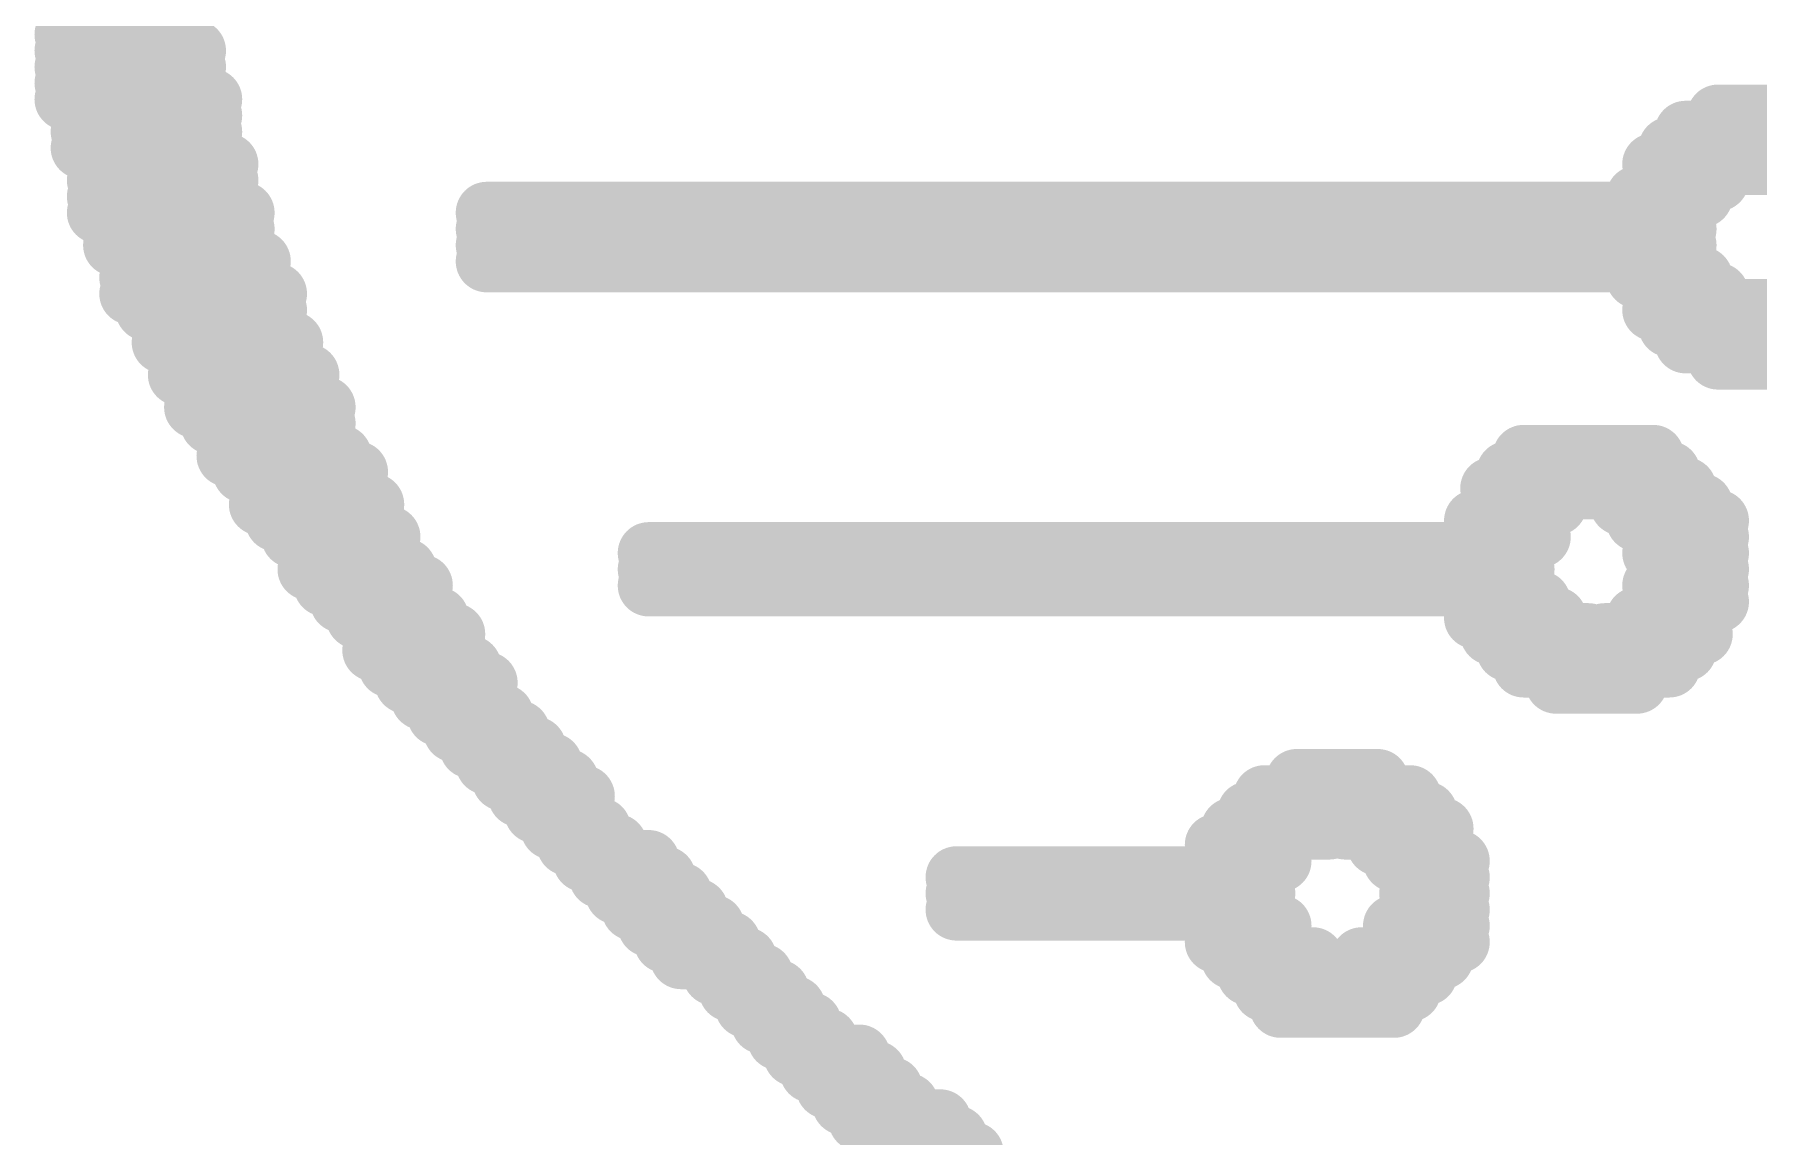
# Model space of a CAD drawing. Header units: inches. Extents: x -0.2 to 15.8, y 0 to 3.5.
# Drawn here: x 0.7637 to 0.8473, y 0.3548 to 0.4081 of the extents above; entities that cross this region are included whole.
import ezdxf

# ---------------------------------------------------------------- set-up
doc = ezdxf.new("R2010")
doc.units = ezdxf.units.IN
doc.header["$MEASUREMENT"] = 0
doc.layers.add('Bottom Overlay', color=54, linetype='Continuous')

msp = doc.modelspace()

# ---------------------------------------------------------------- linework, layer by layer
at = {"layer": 'Bottom Overlay'}
for points in [[(0.765225, 0.408934, 0.003, 0.003, 0), (0.766795, 0.408934, 0.003, 0.003, 0)], [(0.76915, 0.408934, 0.003, 0.003, 0), (0.77072, 0.408934, 0.003, 0.003, 0)], [(0.765225, 0.408149, 0.003, 0.003, 0), (0.766795, 0.408149, 0.003, 0.003, 0)], [(0.76915, 0.408149, 0.003, 0.003, 0), (0.77072, 0.408149, 0.003, 0.003, 0)], [(0.765225, 0.407364, 0.003, 0.003, 0), (0.766795, 0.407364, 0.003, 0.003, 0)], [(0.769935, 0.407364, 0.003, 0.003, 0), (0.771505, 0.407364, 0.003, 0.003, 0)], [(0.765225, 0.406579, 0.003, 0.003, 0), (0.76758, 0.406579, 0.003, 0.003, 0)], [(0.769935, 0.406579, 0.003, 0.003, 0), (0.771505, 0.406579, 0.003, 0.003, 0)], [(0.765225, 0.405794, 0.003, 0.003, 0), (0.76758, 0.405794, 0.003, 0.003, 0)], [(0.769935, 0.405794, 0.003, 0.003, 0), (0.771505, 0.405794, 0.003, 0.003, 0)], [(0.765225, 0.405009, 0.003, 0.003, 0), (0.76758, 0.405009, 0.003, 0.003, 0)], [(0.769935, 0.405009, 0.003, 0.003, 0), (0.77229, 0.405009, 0.003, 0.003, 0)], [(0.76601, 0.404224, 0.003, 0.003, 0), (0.76758, 0.404224, 0.003, 0.003, 0)], [(0.769935, 0.404224, 0.003, 0.003, 0), (0.77229, 0.404224, 0.003, 0.003, 0)], [(0.845299, 0.404224, 0.003, 0.003, 0), (0.849225, 0.404224, 0.003, 0.003, 0)], [(0.76601, 0.403439, 0.003, 0.003, 0), (0.76758, 0.403439, 0.003, 0.003, 0)], [(0.77072, 0.403439, 0.003, 0.003, 0), (0.77229, 0.403439, 0.003, 0.003, 0)], [(0.843729, 0.403439, 0.003, 0.003, 0), (0.85001, 0.403439, 0.003, 0.003, 0)], [(0.76601, 0.402654, 0.003, 0.003, 0), (0.768365, 0.402654, 0.003, 0.003, 0)], [(0.77072, 0.402654, 0.003, 0.003, 0), (0.77229, 0.402654, 0.003, 0.003, 0)], [(0.842944, 0.402654, 0.003, 0.003, 0), (0.85158, 0.402654, 0.003, 0.003, 0)], [(0.766795, 0.401869, 0.003, 0.003, 0), (0.768365, 0.401869, 0.003, 0.003, 0)], [(0.77072, 0.401869, 0.003, 0.003, 0), (0.773075, 0.401869, 0.003, 0.003, 0)], [(0.842159, 0.401869, 0.003, 0.003, 0), (0.852365, 0.401869, 0.003, 0.003, 0)], [(0.766795, 0.401084, 0.003, 0.003, 0), (0.768365, 0.401084, 0.003, 0.003, 0)], [(0.771505, 0.401084, 0.003, 0.003, 0), (0.773075, 0.401084, 0.003, 0.003, 0)], [(0.842159, 0.401084, 0.003, 0.003, 0), (0.845299, 0.401084, 0.003, 0.003, 0)], [(0.766795, 0.400299, 0.003, 0.003, 0), (0.76915, 0.400299, 0.003, 0.003, 0)], [(0.766795, 0.399514, 0.003, 0.003, 0), (0.76915, 0.399514, 0.003, 0.003, 0)], [(0.771505, 0.400299, 0.003, 0.003, 0), (0.773075, 0.400299, 0.003, 0.003, 0)], [(0.771505, 0.399514, 0.003, 0.003, 0), (0.77386, 0.399514, 0.003, 0.003, 0)], [(0.785636, 0.399514, 0.003, 0.003, 0), (0.843729, 0.399514, 0.003, 0.003, 0)], [(0.841374, 0.400299, 0.003, 0.003, 0), (0.844514, 0.400299, 0.003, 0.003, 0)], [(0.76758, 0.398729, 0.003, 0.003, 0), (0.76915, 0.398729, 0.003, 0.003, 0)], [(0.771505, 0.398729, 0.003, 0.003, 0), (0.77386, 0.398729, 0.003, 0.003, 0)], [(0.785636, 0.398729, 0.003, 0.003, 0), (0.843729, 0.398729, 0.003, 0.003, 0)], [(0.76758, 0.397944, 0.003, 0.003, 0), (0.769935, 0.397944, 0.003, 0.003, 0)], [(0.77229, 0.397944, 0.003, 0.003, 0), (0.77386, 0.397944, 0.003, 0.003, 0)], [(0.785636, 0.397944, 0.003, 0.003, 0), (0.843729, 0.397944, 0.003, 0.003, 0)], [(0.768365, 0.397159, 0.003, 0.003, 0), (0.769935, 0.397159, 0.003, 0.003, 0)], [(0.77229, 0.397159, 0.003, 0.003, 0), (0.774645, 0.397159, 0.003, 0.003, 0)], [(0.785636, 0.397159, 0.003, 0.003, 0), (0.843729, 0.397159, 0.003, 0.003, 0)], [(0.768365, 0.396374, 0.003, 0.003, 0), (0.77072, 0.396374, 0.003, 0.003, 0)], [(0.773075, 0.396374, 0.003, 0.003, 0), (0.774645, 0.396374, 0.003, 0.003, 0)], [(0.841374, 0.396374, 0.003, 0.003, 0), (0.844514, 0.396374, 0.003, 0.003, 0)], [(0.768365, 0.395589, 0.003, 0.003, 0), (0.77072, 0.395589, 0.003, 0.003, 0)], [(0.773075, 0.395589, 0.003, 0.003, 0), (0.77543, 0.395589, 0.003, 0.003, 0)], [(0.842159, 0.395589, 0.003, 0.003, 0), (0.845299, 0.395589, 0.003, 0.003, 0)], [(0.76915, 0.394804, 0.003, 0.003, 0), (0.771505, 0.394804, 0.003, 0.003, 0)], [(0.773075, 0.394804, 0.003, 0.003, 0), (0.77543, 0.394804, 0.003, 0.003, 0)], [(0.842159, 0.394804, 0.003, 0.003, 0), (0.852365, 0.394804, 0.003, 0.003, 0)], [(0.769935, 0.394018, 0.003, 0.003, 0), (0.771505, 0.394018, 0.003, 0.003, 0)], [(0.77386, 0.394018, 0.003, 0.003, 0), (0.77543, 0.394018, 0.003, 0.003, 0)], [(0.842944, 0.394018, 0.003, 0.003, 0), (0.85158, 0.394018, 0.003, 0.003, 0)], [(0.769935, 0.393234, 0.003, 0.003, 0), (0.77229, 0.393234, 0.003, 0.003, 0)], [(0.77386, 0.393234, 0.003, 0.003, 0), (0.776215, 0.393234, 0.003, 0.003, 0)], [(0.843729, 0.393234, 0.003, 0.003, 0), (0.85001, 0.393234, 0.003, 0.003, 0)], [(0.77072, 0.392448, 0.003, 0.003, 0), (0.77229, 0.392448, 0.003, 0.003, 0)], [(0.774645, 0.392448, 0.003, 0.003, 0), (0.776215, 0.392448, 0.003, 0.003, 0)], [(0.845299, 0.392448, 0.003, 0.003, 0), (0.849225, 0.392448, 0.003, 0.003, 0)], [(0.77072, 0.391663, 0.003, 0.003, 0), (0.773075, 0.391663, 0.003, 0.003, 0)], [(0.774645, 0.391663, 0.003, 0.003, 0), (0.777, 0.391663, 0.003, 0.003, 0)], [(0.771505, 0.390878, 0.003, 0.003, 0), (0.77386, 0.390878, 0.003, 0.003, 0)], [(0.77543, 0.390878, 0.003, 0.003, 0), (0.777, 0.390878, 0.003, 0.003, 0)], [(0.771505, 0.390093, 0.003, 0.003, 0), (0.77386, 0.390093, 0.003, 0.003, 0)], [(0.77543, 0.390093, 0.003, 0.003, 0), (0.777785, 0.390093, 0.003, 0.003, 0)], [(0.77229, 0.389308, 0.003, 0.003, 0), (0.774645, 0.389308, 0.003, 0.003, 0)], [(0.77543, 0.389308, 0.003, 0.003, 0), (0.777785, 0.389308, 0.003, 0.003, 0)], [(0.773075, 0.388523, 0.003, 0.003, 0), (0.774645, 0.388523, 0.003, 0.003, 0)], [(0.776215, 0.388523, 0.003, 0.003, 0), (0.777785, 0.388523, 0.003, 0.003, 0)], [(0.773075, 0.387738, 0.003, 0.003, 0), (0.77543, 0.387738, 0.003, 0.003, 0)], [(0.77386, 0.386953, 0.003, 0.003, 0), (0.776215, 0.386953, 0.003, 0.003, 0)], [(0.776215, 0.387738, 0.003, 0.003, 0), (0.778571, 0.387738, 0.003, 0.003, 0)], [(0.777, 0.386953, 0.003, 0.003, 0), (0.779355, 0.386953, 0.003, 0.003, 0)], [(0.835094, 0.386953, 0.003, 0.003, 0), (0.842944, 0.386953, 0.003, 0.003, 0)], [(0.835879, 0.387738, 0.003, 0.003, 0), (0.842159, 0.387738, 0.003, 0.003, 0)], [(0.774645, 0.386168, 0.003, 0.003, 0), (0.779355, 0.386168, 0.003, 0.003, 0)], [(0.834309, 0.386168, 0.003, 0.003, 0), (0.843729, 0.386168, 0.003, 0.003, 0)], [(0.774645, 0.385383, 0.003, 0.003, 0), (0.780141, 0.385383, 0.003, 0.003, 0)], [(0.834309, 0.385383, 0.003, 0.003, 0), (0.837449, 0.385383, 0.003, 0.003, 0)], [(0.840589, 0.385383, 0.003, 0.003, 0), (0.844514, 0.385383, 0.003, 0.003, 0)], [(0.77543, 0.384598, 0.003, 0.003, 0), (0.780141, 0.384598, 0.003, 0.003, 0)], [(0.833524, 0.384598, 0.003, 0.003, 0), (0.836664, 0.384598, 0.003, 0.003, 0)], [(0.841374, 0.384598, 0.003, 0.003, 0), (0.845299, 0.384598, 0.003, 0.003, 0)], [(0.776215, 0.383813, 0.003, 0.003, 0), (0.780926, 0.383813, 0.003, 0.003, 0)], [(0.833524, 0.383813, 0.003, 0.003, 0), (0.836664, 0.383813, 0.003, 0.003, 0)], [(0.842159, 0.383813, 0.003, 0.003, 0), (0.845299, 0.383813, 0.003, 0.003, 0)], [(0.777, 0.383028, 0.003, 0.003, 0), (0.780926, 0.383028, 0.003, 0.003, 0)], [(0.793486, 0.383028, 0.003, 0.003, 0), (0.835879, 0.383028, 0.003, 0.003, 0)], [(0.842159, 0.383028, 0.003, 0.003, 0), (0.845299, 0.383028, 0.003, 0.003, 0)], [(0.777, 0.382243, 0.003, 0.003, 0), (0.781711, 0.382243, 0.003, 0.003, 0)], [(0.793486, 0.382243, 0.003, 0.003, 0), (0.835879, 0.382243, 0.003, 0.003, 0)], [(0.842944, 0.382243, 0.003, 0.003, 0), (0.845299, 0.382243, 0.003, 0.003, 0)], [(0.777785, 0.381458, 0.003, 0.003, 0), (0.782496, 0.381458, 0.003, 0.003, 0)], [(0.793486, 0.381458, 0.003, 0.003, 0), (0.835879, 0.381458, 0.003, 0.003, 0)], [(0.842159, 0.381458, 0.003, 0.003, 0), (0.845299, 0.381458, 0.003, 0.003, 0)], [(0.778571, 0.380673, 0.003, 0.003, 0), (0.782496, 0.380673, 0.003, 0.003, 0)], [(0.833524, 0.380673, 0.003, 0.003, 0), (0.836664, 0.380673, 0.003, 0.003, 0)], [(0.842159, 0.380673, 0.003, 0.003, 0), (0.845299, 0.380673, 0.003, 0.003, 0)], [(0.779355, 0.379888, 0.003, 0.003, 0), (0.783281, 0.379888, 0.003, 0.003, 0)], [(0.833524, 0.379888, 0.003, 0.003, 0), (0.837449, 0.379888, 0.003, 0.003, 0)], [(0.841374, 0.379888, 0.003, 0.003, 0), (0.844514, 0.379888, 0.003, 0.003, 0)], [(0.780141, 0.379103, 0.003, 0.003, 0), (0.784066, 0.379103, 0.003, 0.003, 0)], [(0.834309, 0.379103, 0.003, 0.003, 0), (0.839019, 0.379103, 0.003, 0.003, 0)], [(0.839804, 0.379103, 0.003, 0.003, 0), (0.844514, 0.379103, 0.003, 0.003, 0)], [(0.780141, 0.378318, 0.003, 0.003, 0), (0.784066, 0.378318, 0.003, 0.003, 0)], [(0.835094, 0.378318, 0.003, 0.003, 0), (0.843729, 0.378318, 0.003, 0.003, 0)], [(0.780926, 0.377532, 0.003, 0.003, 0), (0.784851, 0.377532, 0.003, 0.003, 0)], [(0.835879, 0.377532, 0.003, 0.003, 0), (0.842944, 0.377532, 0.003, 0.003, 0)], [(0.781711, 0.376748, 0.003, 0.003, 0), (0.785636, 0.376748, 0.003, 0.003, 0)], [(0.837449, 0.376748, 0.003, 0.003, 0), (0.841374, 0.376748, 0.003, 0.003, 0)], [(0.782496, 0.375962, 0.003, 0.003, 0), (0.785636, 0.375962, 0.003, 0.003, 0)], [(0.783281, 0.375177, 0.003, 0.003, 0), (0.786421, 0.375177, 0.003, 0.003, 0)], [(0.784066, 0.374392, 0.003, 0.003, 0), (0.787206, 0.374392, 0.003, 0.003, 0)], [(0.784851, 0.373607, 0.003, 0.003, 0), (0.787991, 0.373607, 0.003, 0.003, 0)], [(0.785636, 0.372822, 0.003, 0.003, 0), (0.788776, 0.372822, 0.003, 0.003, 0)], [(0.786421, 0.372037, 0.003, 0.003, 0), (0.789561, 0.372037, 0.003, 0.003, 0)], [(0.824888, 0.372037, 0.003, 0.003, 0), (0.828813, 0.372037, 0.003, 0.003, 0)], [(0.787206, 0.371252, 0.003, 0.003, 0), (0.790346, 0.371252, 0.003, 0.003, 0)], [(0.823318, 0.371252, 0.003, 0.003, 0), (0.830384, 0.371252, 0.003, 0.003, 0)], [(0.787991, 0.370467, 0.003, 0.003, 0), (0.790346, 0.370467, 0.003, 0.003, 0)], [(0.822533, 0.370467, 0.003, 0.003, 0), (0.831168, 0.370467, 0.003, 0.003, 0)], [(0.788776, 0.369682, 0.003, 0.003, 0), (0.791131, 0.369682, 0.003, 0.003, 0)], [(0.821748, 0.369682, 0.003, 0.003, 0), (0.826458, 0.369682, 0.003, 0.003, 0)], [(0.827243, 0.369682, 0.003, 0.003, 0), (0.831954, 0.369682, 0.003, 0.003, 0)], [(0.789561, 0.368897, 0.003, 0.003, 0), (0.791916, 0.368897, 0.003, 0.003, 0)], [(0.820963, 0.368897, 0.003, 0.003, 0), (0.824103, 0.368897, 0.003, 0.003, 0)], [(0.828813, 0.368897, 0.003, 0.003, 0), (0.831954, 0.368897, 0.003, 0.003, 0)], [(0.790346, 0.368112, 0.003, 0.003, 0), (0.793486, 0.368112, 0.003, 0.003, 0)], [(0.820963, 0.368112, 0.003, 0.003, 0), (0.824103, 0.368112, 0.003, 0.003, 0)], [(0.829599, 0.368112, 0.003, 0.003, 0), (0.832739, 0.368112, 0.003, 0.003, 0)], [(0.791131, 0.367327, 0.003, 0.003, 0), (0.794271, 0.367327, 0.003, 0.003, 0)], [(0.808402, 0.367327, 0.003, 0.003, 0), (0.823318, 0.367327, 0.003, 0.003, 0)], [(0.830384, 0.367327, 0.003, 0.003, 0), (0.832739, 0.367327, 0.003, 0.003, 0)], [(0.791916, 0.366542, 0.003, 0.003, 0), (0.795056, 0.366542, 0.003, 0.003, 0)], [(0.808402, 0.366542, 0.003, 0.003, 0), (0.823318, 0.366542, 0.003, 0.003, 0)], [(0.830384, 0.366542, 0.003, 0.003, 0), (0.832739, 0.366542, 0.003, 0.003, 0)], [(0.792701, 0.365757, 0.003, 0.003, 0), (0.795841, 0.365757, 0.003, 0.003, 0)], [(0.808402, 0.365757, 0.003, 0.003, 0), (0.823318, 0.365757, 0.003, 0.003, 0)], [(0.830384, 0.365757, 0.003, 0.003, 0), (0.832739, 0.365757, 0.003, 0.003, 0)], [(0.793486, 0.364972, 0.003, 0.003, 0), (0.796627, 0.364972, 0.003, 0.003, 0)], [(0.820963, 0.364972, 0.003, 0.003, 0), (0.824103, 0.364972, 0.003, 0.003, 0)], [(0.829599, 0.364972, 0.003, 0.003, 0), (0.832739, 0.364972, 0.003, 0.003, 0)], [(0.794271, 0.364187, 0.003, 0.003, 0), (0.797412, 0.364187, 0.003, 0.003, 0)], [(0.820963, 0.364187, 0.003, 0.003, 0), (0.824103, 0.364187, 0.003, 0.003, 0)], [(0.829599, 0.364187, 0.003, 0.003, 0), (0.832739, 0.364187, 0.003, 0.003, 0)], [(0.795056, 0.363402, 0.003, 0.003, 0), (0.798197, 0.363402, 0.003, 0.003, 0)], [(0.821748, 0.363402, 0.003, 0.003, 0), (0.825673, 0.363402, 0.003, 0.003, 0)], [(0.828028, 0.363402, 0.003, 0.003, 0), (0.831954, 0.363402, 0.003, 0.003, 0)], [(0.796627, 0.362617, 0.003, 0.003, 0), (0.798982, 0.362617, 0.003, 0.003, 0)], [(0.822533, 0.362617, 0.003, 0.003, 0), (0.831168, 0.362617, 0.003, 0.003, 0)], [(0.797412, 0.361832, 0.003, 0.003, 0), (0.799767, 0.361832, 0.003, 0.003, 0)], [(0.823318, 0.361832, 0.003, 0.003, 0), (0.830384, 0.361832, 0.003, 0.003, 0)], [(0.798197, 0.361047, 0.003, 0.003, 0), (0.800552, 0.361047, 0.003, 0.003, 0)], [(0.798982, 0.360262, 0.003, 0.003, 0), (0.801337, 0.360262, 0.003, 0.003, 0)], [(0.824103, 0.361047, 0.003, 0.003, 0), (0.829599, 0.361047, 0.003, 0.003, 0)], [(0.799767, 0.359476, 0.003, 0.003, 0), (0.802122, 0.359476, 0.003, 0.003, 0)], [(0.800552, 0.358691, 0.003, 0.003, 0), (0.803692, 0.358691, 0.003, 0.003, 0)], [(0.801337, 0.357906, 0.003, 0.003, 0), (0.804477, 0.357906, 0.003, 0.003, 0)], [(0.802122, 0.357121, 0.003, 0.003, 0), (0.805262, 0.357121, 0.003, 0.003, 0)], [(0.802907, 0.356336, 0.003, 0.003, 0), (0.806047, 0.356336, 0.003, 0.003, 0)], [(0.803692, 0.355551, 0.003, 0.003, 0), (0.807617, 0.355551, 0.003, 0.003, 0)], [(0.804477, 0.354766, 0.003, 0.003, 0), (0.808402, 0.354766, 0.003, 0.003, 0)], [(0.806047, 0.353981, 0.003, 0.003, 0), (0.809187, 0.353981, 0.003, 0.003, 0)]]:
    msp.add_lwpolyline(points, format="xyseb", dxfattribs=at)
for points in [[(0.764475, 0.408934, 0.0015, 0.0015, 1), (0.765975, 0.408934, 0.0015, 0.0015, 1)], [(0.766045, 0.408934, 0.0015, 0.0015, 1), (0.767545, 0.408934, 0.0015, 0.0015, 1)], [(0.7684, 0.408934, 0.0015, 0.0015, 1), (0.7699, 0.408934, 0.0015, 0.0015, 1)], [(0.76997, 0.408934, 0.0015, 0.0015, 1), (0.77147, 0.408934, 0.0015, 0.0015, 1)], [(0.764475, 0.408149, 0.0015, 0.0015, 1), (0.765975, 0.408149, 0.0015, 0.0015, 1)], [(0.766045, 0.408149, 0.0015, 0.0015, 1), (0.767545, 0.408149, 0.0015, 0.0015, 1)], [(0.7684, 0.408149, 0.0015, 0.0015, 1), (0.7699, 0.408149, 0.0015, 0.0015, 1)], [(0.76997, 0.408149, 0.0015, 0.0015, 1), (0.77147, 0.408149, 0.0015, 0.0015, 1)], [(0.764475, 0.407364, 0.0015, 0.0015, 1), (0.765975, 0.407364, 0.0015, 0.0015, 1)], [(0.766045, 0.407364, 0.0015, 0.0015, 1), (0.767545, 0.407364, 0.0015, 0.0015, 1)], [(0.769185, 0.407364, 0.0015, 0.0015, 1), (0.770685, 0.407364, 0.0015, 0.0015, 1)], [(0.770755, 0.407364, 0.0015, 0.0015, 1), (0.772255, 0.407364, 0.0015, 0.0015, 1)], [(0.764475, 0.406579, 0.0015, 0.0015, 1), (0.765975, 0.406579, 0.0015, 0.0015, 1)], [(0.76683, 0.406579, 0.0015, 0.0015, 1), (0.76833, 0.406579, 0.0015, 0.0015, 1)], [(0.769185, 0.406579, 0.0015, 0.0015, 1), (0.770685, 0.406579, 0.0015, 0.0015, 1)], [(0.770755, 0.406579, 0.0015, 0.0015, 1), (0.772255, 0.406579, 0.0015, 0.0015, 1)], [(0.764475, 0.405794, 0.0015, 0.0015, 1), (0.765975, 0.405794, 0.0015, 0.0015, 1)], [(0.76683, 0.405794, 0.0015, 0.0015, 1), (0.76833, 0.405794, 0.0015, 0.0015, 1)], [(0.769185, 0.405794, 0.0015, 0.0015, 1), (0.770685, 0.405794, 0.0015, 0.0015, 1)], [(0.770755, 0.405794, 0.0015, 0.0015, 1), (0.772255, 0.405794, 0.0015, 0.0015, 1)], [(0.764475, 0.405009, 0.0015, 0.0015, 1), (0.765975, 0.405009, 0.0015, 0.0015, 1)], [(0.76683, 0.405009, 0.0015, 0.0015, 1), (0.76833, 0.405009, 0.0015, 0.0015, 1)], [(0.769185, 0.405009, 0.0015, 0.0015, 1), (0.770685, 0.405009, 0.0015, 0.0015, 1)], [(0.77154, 0.405009, 0.0015, 0.0015, 1), (0.77304, 0.405009, 0.0015, 0.0015, 1)], [(0.76526, 0.404224, 0.0015, 0.0015, 1), (0.76676, 0.404224, 0.0015, 0.0015, 1)], [(0.76683, 0.404224, 0.0015, 0.0015, 1), (0.76833, 0.404224, 0.0015, 0.0015, 1)], [(0.769185, 0.404224, 0.0015, 0.0015, 1), (0.770685, 0.404224, 0.0015, 0.0015, 1)], [(0.77154, 0.404224, 0.0015, 0.0015, 1), (0.77304, 0.404224, 0.0015, 0.0015, 1)], [(0.844549, 0.404224, 0.0015, 0.0015, 1), (0.846049, 0.404224, 0.0015, 0.0015, 1)], [(0.76526, 0.403439, 0.0015, 0.0015, 1), (0.76676, 0.403439, 0.0015, 0.0015, 1)], [(0.76683, 0.403439, 0.0015, 0.0015, 1), (0.76833, 0.403439, 0.0015, 0.0015, 1)], [(0.76997, 0.403439, 0.0015, 0.0015, 1), (0.77147, 0.403439, 0.0015, 0.0015, 1)], [(0.77154, 0.403439, 0.0015, 0.0015, 1), (0.77304, 0.403439, 0.0015, 0.0015, 1)], [(0.842979, 0.403439, 0.0015, 0.0015, 1), (0.844479, 0.403439, 0.0015, 0.0015, 1)], [(0.76526, 0.402654, 0.0015, 0.0015, 1), (0.76676, 0.402654, 0.0015, 0.0015, 1)], [(0.767615, 0.402654, 0.0015, 0.0015, 1), (0.769115, 0.402654, 0.0015, 0.0015, 1)], [(0.76997, 0.402654, 0.0015, 0.0015, 1), (0.77147, 0.402654, 0.0015, 0.0015, 1)], [(0.77154, 0.402654, 0.0015, 0.0015, 1), (0.77304, 0.402654, 0.0015, 0.0015, 1)], [(0.842194, 0.402654, 0.0015, 0.0015, 1), (0.843694, 0.402654, 0.0015, 0.0015, 1)], [(0.766045, 0.401869, 0.0015, 0.0015, 1), (0.767545, 0.401869, 0.0015, 0.0015, 1)], [(0.767615, 0.401869, 0.0015, 0.0015, 1), (0.769115, 0.401869, 0.0015, 0.0015, 1)], [(0.76997, 0.401869, 0.0015, 0.0015, 1), (0.77147, 0.401869, 0.0015, 0.0015, 1)], [(0.772325, 0.401869, 0.0015, 0.0015, 1), (0.773825, 0.401869, 0.0015, 0.0015, 1)], [(0.841409, 0.401869, 0.0015, 0.0015, 1), (0.842909, 0.401869, 0.0015, 0.0015, 1)], [(0.766045, 0.401084, 0.0015, 0.0015, 1), (0.767545, 0.401084, 0.0015, 0.0015, 1)], [(0.767615, 0.401084, 0.0015, 0.0015, 1), (0.769115, 0.401084, 0.0015, 0.0015, 1)], [(0.770755, 0.401084, 0.0015, 0.0015, 1), (0.772255, 0.401084, 0.0015, 0.0015, 1)], [(0.772325, 0.401084, 0.0015, 0.0015, 1), (0.773825, 0.401084, 0.0015, 0.0015, 1)], [(0.841409, 0.401084, 0.0015, 0.0015, 1), (0.842909, 0.401084, 0.0015, 0.0015, 1)], [(0.844549, 0.401084, 0.0015, 0.0015, 1), (0.846049, 0.401084, 0.0015, 0.0015, 1)], [(0.766045, 0.400299, 0.0015, 0.0015, 1), (0.767545, 0.400299, 0.0015, 0.0015, 1)], [(0.766045, 0.399514, 0.0015, 0.0015, 1), (0.767545, 0.399514, 0.0015, 0.0015, 1)], [(0.7684, 0.400299, 0.0015, 0.0015, 1), (0.7699, 0.400299, 0.0015, 0.0015, 1)], [(0.7684, 0.399514, 0.0015, 0.0015, 1), (0.7699, 0.399514, 0.0015, 0.0015, 1)], [(0.770755, 0.400299, 0.0015, 0.0015, 1), (0.772255, 0.400299, 0.0015, 0.0015, 1)], [(0.770755, 0.399514, 0.0015, 0.0015, 1), (0.772255, 0.399514, 0.0015, 0.0015, 1)], [(0.772325, 0.400299, 0.0015, 0.0015, 1), (0.773825, 0.400299, 0.0015, 0.0015, 1)], [(0.77311, 0.399514, 0.0015, 0.0015, 1), (0.77461, 0.399514, 0.0015, 0.0015, 1)], [(0.784886, 0.399514, 0.0015, 0.0015, 1), (0.786386, 0.399514, 0.0015, 0.0015, 1)], [(0.840624, 0.400299, 0.0015, 0.0015, 1), (0.842124, 0.400299, 0.0015, 0.0015, 1)], [(0.842979, 0.399514, 0.0015, 0.0015, 1), (0.844479, 0.399514, 0.0015, 0.0015, 1)], [(0.843764, 0.400299, 0.0015, 0.0015, 1), (0.845264, 0.400299, 0.0015, 0.0015, 1)], [(0.76683, 0.398729, 0.0015, 0.0015, 1), (0.76833, 0.398729, 0.0015, 0.0015, 1)], [(0.7684, 0.398729, 0.0015, 0.0015, 1), (0.7699, 0.398729, 0.0015, 0.0015, 1)], [(0.770755, 0.398729, 0.0015, 0.0015, 1), (0.772255, 0.398729, 0.0015, 0.0015, 1)], [(0.77311, 0.398729, 0.0015, 0.0015, 1), (0.77461, 0.398729, 0.0015, 0.0015, 1)], [(0.784886, 0.398729, 0.0015, 0.0015, 1), (0.786386, 0.398729, 0.0015, 0.0015, 1)], [(0.842979, 0.398729, 0.0015, 0.0015, 1), (0.844479, 0.398729, 0.0015, 0.0015, 1)], [(0.76683, 0.397944, 0.0015, 0.0015, 1), (0.76833, 0.397944, 0.0015, 0.0015, 1)], [(0.769185, 0.397944, 0.0015, 0.0015, 1), (0.770685, 0.397944, 0.0015, 0.0015, 1)], [(0.77154, 0.397944, 0.0015, 0.0015, 1), (0.77304, 0.397944, 0.0015, 0.0015, 1)], [(0.77311, 0.397944, 0.0015, 0.0015, 1), (0.77461, 0.397944, 0.0015, 0.0015, 1)], [(0.784886, 0.397944, 0.0015, 0.0015, 1), (0.786386, 0.397944, 0.0015, 0.0015, 1)], [(0.842979, 0.397944, 0.0015, 0.0015, 1), (0.844479, 0.397944, 0.0015, 0.0015, 1)], [(0.767615, 0.397159, 0.0015, 0.0015, 1), (0.769115, 0.397159, 0.0015, 0.0015, 1)], [(0.769185, 0.397159, 0.0015, 0.0015, 1), (0.770685, 0.397159, 0.0015, 0.0015, 1)], [(0.77154, 0.397159, 0.0015, 0.0015, 1), (0.77304, 0.397159, 0.0015, 0.0015, 1)], [(0.773895, 0.397159, 0.0015, 0.0015, 1), (0.775395, 0.397159, 0.0015, 0.0015, 1)], [(0.784886, 0.397159, 0.0015, 0.0015, 1), (0.786386, 0.397159, 0.0015, 0.0015, 1)], [(0.842979, 0.397159, 0.0015, 0.0015, 1), (0.844479, 0.397159, 0.0015, 0.0015, 1)], [(0.767615, 0.396374, 0.0015, 0.0015, 1), (0.769115, 0.396374, 0.0015, 0.0015, 1)], [(0.76997, 0.396374, 0.0015, 0.0015, 1), (0.77147, 0.396374, 0.0015, 0.0015, 1)], [(0.772325, 0.396374, 0.0015, 0.0015, 1), (0.773825, 0.396374, 0.0015, 0.0015, 1)], [(0.773895, 0.396374, 0.0015, 0.0015, 1), (0.775395, 0.396374, 0.0015, 0.0015, 1)], [(0.840624, 0.396374, 0.0015, 0.0015, 1), (0.842124, 0.396374, 0.0015, 0.0015, 1)], [(0.843764, 0.396374, 0.0015, 0.0015, 1), (0.845264, 0.396374, 0.0015, 0.0015, 1)], [(0.767615, 0.395589, 0.0015, 0.0015, 1), (0.769115, 0.395589, 0.0015, 0.0015, 1)], [(0.76997, 0.395589, 0.0015, 0.0015, 1), (0.77147, 0.395589, 0.0015, 0.0015, 1)], [(0.772325, 0.395589, 0.0015, 0.0015, 1), (0.773825, 0.395589, 0.0015, 0.0015, 1)], [(0.77468, 0.395589, 0.0015, 0.0015, 1), (0.77618, 0.395589, 0.0015, 0.0015, 1)], [(0.841409, 0.395589, 0.0015, 0.0015, 1), (0.842909, 0.395589, 0.0015, 0.0015, 1)], [(0.844549, 0.395589, 0.0015, 0.0015, 1), (0.846049, 0.395589, 0.0015, 0.0015, 1)], [(0.7684, 0.394804, 0.0015, 0.0015, 1), (0.7699, 0.394804, 0.0015, 0.0015, 1)], [(0.770755, 0.394804, 0.0015, 0.0015, 1), (0.772255, 0.394804, 0.0015, 0.0015, 1)], [(0.772325, 0.394804, 0.0015, 0.0015, 1), (0.773825, 0.394804, 0.0015, 0.0015, 1)], [(0.77468, 0.394804, 0.0015, 0.0015, 1), (0.77618, 0.394804, 0.0015, 0.0015, 1)], [(0.841409, 0.394804, 0.0015, 0.0015, 1), (0.842909, 0.394804, 0.0015, 0.0015, 1)], [(0.769185, 0.394018, 0.0015, 0.0015, 1), (0.770685, 0.394018, 0.0015, 0.0015, 1)], [(0.770755, 0.394018, 0.0015, 0.0015, 1), (0.772255, 0.394018, 0.0015, 0.0015, 1)], [(0.77311, 0.394018, 0.0015, 0.0015, 1), (0.77461, 0.394018, 0.0015, 0.0015, 1)], [(0.77468, 0.394018, 0.0015, 0.0015, 1), (0.77618, 0.394018, 0.0015, 0.0015, 1)], [(0.842194, 0.394018, 0.0015, 0.0015, 1), (0.843694, 0.394018, 0.0015, 0.0015, 1)], [(0.769185, 0.393234, 0.0015, 0.0015, 1), (0.770685, 0.393234, 0.0015, 0.0015, 1)], [(0.77154, 0.393234, 0.0015, 0.0015, 1), (0.77304, 0.393234, 0.0015, 0.0015, 1)], [(0.77311, 0.393234, 0.0015, 0.0015, 1), (0.77461, 0.393234, 0.0015, 0.0015, 1)], [(0.775465, 0.393234, 0.0015, 0.0015, 1), (0.776965, 0.393234, 0.0015, 0.0015, 1)], [(0.842979, 0.393234, 0.0015, 0.0015, 1), (0.844479, 0.393234, 0.0015, 0.0015, 1)], [(0.76997, 0.392448, 0.0015, 0.0015, 1), (0.77147, 0.392448, 0.0015, 0.0015, 1)], [(0.77154, 0.392448, 0.0015, 0.0015, 1), (0.77304, 0.392448, 0.0015, 0.0015, 1)], [(0.773895, 0.392448, 0.0015, 0.0015, 1), (0.775395, 0.392448, 0.0015, 0.0015, 1)], [(0.775465, 0.392448, 0.0015, 0.0015, 1), (0.776965, 0.392448, 0.0015, 0.0015, 1)], [(0.844549, 0.392448, 0.0015, 0.0015, 1), (0.846049, 0.392448, 0.0015, 0.0015, 1)], [(0.76997, 0.391663, 0.0015, 0.0015, 1), (0.77147, 0.391663, 0.0015, 0.0015, 1)], [(0.772325, 0.391663, 0.0015, 0.0015, 1), (0.773825, 0.391663, 0.0015, 0.0015, 1)], [(0.773895, 0.391663, 0.0015, 0.0015, 1), (0.775395, 0.391663, 0.0015, 0.0015, 1)], [(0.77625, 0.391663, 0.0015, 0.0015, 1), (0.77775, 0.391663, 0.0015, 0.0015, 1)], [(0.770755, 0.390878, 0.0015, 0.0015, 1), (0.772255, 0.390878, 0.0015, 0.0015, 1)], [(0.77311, 0.390878, 0.0015, 0.0015, 1), (0.77461, 0.390878, 0.0015, 0.0015, 1)], [(0.77468, 0.390878, 0.0015, 0.0015, 1), (0.77618, 0.390878, 0.0015, 0.0015, 1)], [(0.77625, 0.390878, 0.0015, 0.0015, 1), (0.77775, 0.390878, 0.0015, 0.0015, 1)], [(0.770755, 0.390093, 0.0015, 0.0015, 1), (0.772255, 0.390093, 0.0015, 0.0015, 1)], [(0.77311, 0.390093, 0.0015, 0.0015, 1), (0.77461, 0.390093, 0.0015, 0.0015, 1)], [(0.77468, 0.390093, 0.0015, 0.0015, 1), (0.77618, 0.390093, 0.0015, 0.0015, 1)], [(0.777035, 0.390093, 0.0015, 0.0015, 1), (0.778535, 0.390093, 0.0015, 0.0015, 1)], [(0.77154, 0.389308, 0.0015, 0.0015, 1), (0.77304, 0.389308, 0.0015, 0.0015, 1)], [(0.773895, 0.389308, 0.0015, 0.0015, 1), (0.775395, 0.389308, 0.0015, 0.0015, 1)], [(0.77468, 0.389308, 0.0015, 0.0015, 1), (0.77618, 0.389308, 0.0015, 0.0015, 1)], [(0.777035, 0.389308, 0.0015, 0.0015, 1), (0.778535, 0.389308, 0.0015, 0.0015, 1)], [(0.772325, 0.388523, 0.0015, 0.0015, 1), (0.773825, 0.388523, 0.0015, 0.0015, 1)], [(0.773895, 0.388523, 0.0015, 0.0015, 1), (0.775395, 0.388523, 0.0015, 0.0015, 1)], [(0.775465, 0.388523, 0.0015, 0.0015, 1), (0.776965, 0.388523, 0.0015, 0.0015, 1)], [(0.777035, 0.388523, 0.0015, 0.0015, 1), (0.778535, 0.388523, 0.0015, 0.0015, 1)], [(0.772325, 0.387738, 0.0015, 0.0015, 1), (0.773825, 0.387738, 0.0015, 0.0015, 1)], [(0.77311, 0.386953, 0.0015, 0.0015, 1), (0.77461, 0.386953, 0.0015, 0.0015, 1)], [(0.77468, 0.387738, 0.0015, 0.0015, 1), (0.77618, 0.387738, 0.0015, 0.0015, 1)], [(0.775465, 0.387738, 0.0015, 0.0015, 1), (0.776965, 0.387738, 0.0015, 0.0015, 1)], [(0.775465, 0.386953, 0.0015, 0.0015, 1), (0.776965, 0.386953, 0.0015, 0.0015, 1)], [(0.77625, 0.386953, 0.0015, 0.0015, 1), (0.77775, 0.386953, 0.0015, 0.0015, 1)], [(0.777821, 0.387738, 0.0015, 0.0015, 1), (0.77932, 0.387738, 0.0015, 0.0015, 1)], [(0.778605, 0.386953, 0.0015, 0.0015, 1), (0.780106, 0.386953, 0.0015, 0.0015, 1)], [(0.834344, 0.386953, 0.0015, 0.0015, 1), (0.835844, 0.386953, 0.0015, 0.0015, 1)], [(0.835129, 0.387738, 0.0015, 0.0015, 1), (0.836629, 0.387738, 0.0015, 0.0015, 1)], [(0.841409, 0.387738, 0.0015, 0.0015, 1), (0.842909, 0.387738, 0.0015, 0.0015, 1)], [(0.842194, 0.386953, 0.0015, 0.0015, 1), (0.843694, 0.386953, 0.0015, 0.0015, 1)], [(0.773895, 0.386168, 0.0015, 0.0015, 1), (0.775395, 0.386168, 0.0015, 0.0015, 1)], [(0.778605, 0.386168, 0.0015, 0.0015, 1), (0.780106, 0.386168, 0.0015, 0.0015, 1)], [(0.833559, 0.386168, 0.0015, 0.0015, 1), (0.835059, 0.386168, 0.0015, 0.0015, 1)], [(0.842979, 0.386168, 0.0015, 0.0015, 1), (0.844479, 0.386168, 0.0015, 0.0015, 1)], [(0.773895, 0.385383, 0.0015, 0.0015, 1), (0.775395, 0.385383, 0.0015, 0.0015, 1)], [(0.77939, 0.385383, 0.0015, 0.0015, 1), (0.780891, 0.385383, 0.0015, 0.0015, 1)], [(0.833559, 0.385383, 0.0015, 0.0015, 1), (0.835059, 0.385383, 0.0015, 0.0015, 1)], [(0.836699, 0.385383, 0.0015, 0.0015, 1), (0.838199, 0.385383, 0.0015, 0.0015, 1)], [(0.839839, 0.385383, 0.0015, 0.0015, 1), (0.841339, 0.385383, 0.0015, 0.0015, 1)], [(0.843764, 0.385383, 0.0015, 0.0015, 1), (0.845264, 0.385383, 0.0015, 0.0015, 1)], [(0.77468, 0.384598, 0.0015, 0.0015, 1), (0.77618, 0.384598, 0.0015, 0.0015, 1)], [(0.77939, 0.384598, 0.0015, 0.0015, 1), (0.780891, 0.384598, 0.0015, 0.0015, 1)], [(0.832774, 0.384598, 0.0015, 0.0015, 1), (0.834274, 0.384598, 0.0015, 0.0015, 1)], [(0.835914, 0.384598, 0.0015, 0.0015, 1), (0.837414, 0.384598, 0.0015, 0.0015, 1)], [(0.840624, 0.384598, 0.0015, 0.0015, 1), (0.842124, 0.384598, 0.0015, 0.0015, 1)], [(0.844549, 0.384598, 0.0015, 0.0015, 1), (0.846049, 0.384598, 0.0015, 0.0015, 1)], [(0.775465, 0.383813, 0.0015, 0.0015, 1), (0.776965, 0.383813, 0.0015, 0.0015, 1)], [(0.780176, 0.383813, 0.0015, 0.0015, 1), (0.781676, 0.383813, 0.0015, 0.0015, 1)], [(0.832774, 0.383813, 0.0015, 0.0015, 1), (0.834274, 0.383813, 0.0015, 0.0015, 1)], [(0.835914, 0.383813, 0.0015, 0.0015, 1), (0.837414, 0.383813, 0.0015, 0.0015, 1)], [(0.841409, 0.383813, 0.0015, 0.0015, 1), (0.842909, 0.383813, 0.0015, 0.0015, 1)], [(0.844549, 0.383813, 0.0015, 0.0015, 1), (0.846049, 0.383813, 0.0015, 0.0015, 1)], [(0.77625, 0.383028, 0.0015, 0.0015, 1), (0.77775, 0.383028, 0.0015, 0.0015, 1)], [(0.780176, 0.383028, 0.0015, 0.0015, 1), (0.781676, 0.383028, 0.0015, 0.0015, 1)], [(0.792736, 0.383028, 0.0015, 0.0015, 1), (0.794236, 0.383028, 0.0015, 0.0015, 1)], [(0.835129, 0.383028, 0.0015, 0.0015, 1), (0.836629, 0.383028, 0.0015, 0.0015, 1)], [(0.841409, 0.383028, 0.0015, 0.0015, 1), (0.842909, 0.383028, 0.0015, 0.0015, 1)], [(0.844549, 0.383028, 0.0015, 0.0015, 1), (0.846049, 0.383028, 0.0015, 0.0015, 1)], [(0.77625, 0.382243, 0.0015, 0.0015, 1), (0.77775, 0.382243, 0.0015, 0.0015, 1)], [(0.780961, 0.382243, 0.0015, 0.0015, 1), (0.782461, 0.382243, 0.0015, 0.0015, 1)], [(0.792736, 0.382243, 0.0015, 0.0015, 1), (0.794236, 0.382243, 0.0015, 0.0015, 1)], [(0.835129, 0.382243, 0.0015, 0.0015, 1), (0.836629, 0.382243, 0.0015, 0.0015, 1)], [(0.842194, 0.382243, 0.0015, 0.0015, 1), (0.843694, 0.382243, 0.0015, 0.0015, 1)], [(0.844549, 0.382243, 0.0015, 0.0015, 1), (0.846049, 0.382243, 0.0015, 0.0015, 1)], [(0.777035, 0.381458, 0.0015, 0.0015, 1), (0.778535, 0.381458, 0.0015, 0.0015, 1)], [(0.781746, 0.381458, 0.0015, 0.0015, 1), (0.783246, 0.381458, 0.0015, 0.0015, 1)], [(0.792736, 0.381458, 0.0015, 0.0015, 1), (0.794236, 0.381458, 0.0015, 0.0015, 1)], [(0.835129, 0.381458, 0.0015, 0.0015, 1), (0.836629, 0.381458, 0.0015, 0.0015, 1)], [(0.841409, 0.381458, 0.0015, 0.0015, 1), (0.842909, 0.381458, 0.0015, 0.0015, 1)], [(0.844549, 0.381458, 0.0015, 0.0015, 1), (0.846049, 0.381458, 0.0015, 0.0015, 1)], [(0.777821, 0.380673, 0.0015, 0.0015, 1), (0.77932, 0.380673, 0.0015, 0.0015, 1)], [(0.781746, 0.380673, 0.0015, 0.0015, 1), (0.783246, 0.380673, 0.0015, 0.0015, 1)], [(0.832774, 0.380673, 0.0015, 0.0015, 1), (0.834274, 0.380673, 0.0015, 0.0015, 1)], [(0.835914, 0.380673, 0.0015, 0.0015, 1), (0.837414, 0.380673, 0.0015, 0.0015, 1)], [(0.841409, 0.380673, 0.0015, 0.0015, 1), (0.842909, 0.380673, 0.0015, 0.0015, 1)], [(0.844549, 0.380673, 0.0015, 0.0015, 1), (0.846049, 0.380673, 0.0015, 0.0015, 1)], [(0.778605, 0.379888, 0.0015, 0.0015, 1), (0.780106, 0.379888, 0.0015, 0.0015, 1)], [(0.782531, 0.379888, 0.0015, 0.0015, 1), (0.784031, 0.379888, 0.0015, 0.0015, 1)], [(0.832774, 0.379888, 0.0015, 0.0015, 1), (0.834274, 0.379888, 0.0015, 0.0015, 1)], [(0.836699, 0.379888, 0.0015, 0.0015, 1), (0.838199, 0.379888, 0.0015, 0.0015, 1)], [(0.840624, 0.379888, 0.0015, 0.0015, 1), (0.842124, 0.379888, 0.0015, 0.0015, 1)], [(0.843764, 0.379888, 0.0015, 0.0015, 1), (0.845264, 0.379888, 0.0015, 0.0015, 1)], [(0.77939, 0.379103, 0.0015, 0.0015, 1), (0.780891, 0.379103, 0.0015, 0.0015, 1)], [(0.783316, 0.379103, 0.0015, 0.0015, 1), (0.784816, 0.379103, 0.0015, 0.0015, 1)], [(0.833559, 0.379103, 0.0015, 0.0015, 1), (0.835059, 0.379103, 0.0015, 0.0015, 1)], [(0.838269, 0.379103, 0.0015, 0.0015, 1), (0.839769, 0.379103, 0.0015, 0.0015, 1)], [(0.839054, 0.379103, 0.0015, 0.0015, 1), (0.840554, 0.379103, 0.0015, 0.0015, 1)], [(0.843764, 0.379103, 0.0015, 0.0015, 1), (0.845264, 0.379103, 0.0015, 0.0015, 1)], [(0.77939, 0.378318, 0.0015, 0.0015, 1), (0.780891, 0.378318, 0.0015, 0.0015, 1)], [(0.783316, 0.378318, 0.0015, 0.0015, 1), (0.784816, 0.378318, 0.0015, 0.0015, 1)], [(0.834344, 0.378318, 0.0015, 0.0015, 1), (0.835844, 0.378318, 0.0015, 0.0015, 1)], [(0.842979, 0.378318, 0.0015, 0.0015, 1), (0.844479, 0.378318, 0.0015, 0.0015, 1)], [(0.780176, 0.377532, 0.0015, 0.0015, 1), (0.781676, 0.377532, 0.0015, 0.0015, 1)], [(0.784101, 0.377532, 0.0015, 0.0015, 1), (0.785601, 0.377532, 0.0015, 0.0015, 1)], [(0.835129, 0.377532, 0.0015, 0.0015, 1), (0.836629, 0.377532, 0.0015, 0.0015, 1)], [(0.842194, 0.377532, 0.0015, 0.0015, 1), (0.843694, 0.377532, 0.0015, 0.0015, 1)], [(0.780961, 0.376748, 0.0015, 0.0015, 1), (0.782461, 0.376748, 0.0015, 0.0015, 1)], [(0.784886, 0.376748, 0.0015, 0.0015, 1), (0.786386, 0.376748, 0.0015, 0.0015, 1)], [(0.836699, 0.376748, 0.0015, 0.0015, 1), (0.838199, 0.376748, 0.0015, 0.0015, 1)], [(0.840624, 0.376748, 0.0015, 0.0015, 1), (0.842124, 0.376748, 0.0015, 0.0015, 1)], [(0.781746, 0.375962, 0.0015, 0.0015, 1), (0.783246, 0.375962, 0.0015, 0.0015, 1)], [(0.784886, 0.375962, 0.0015, 0.0015, 1), (0.786386, 0.375962, 0.0015, 0.0015, 1)], [(0.782531, 0.375177, 0.0015, 0.0015, 1), (0.784031, 0.375177, 0.0015, 0.0015, 1)], [(0.785671, 0.375177, 0.0015, 0.0015, 1), (0.787171, 0.375177, 0.0015, 0.0015, 1)], [(0.783316, 0.374392, 0.0015, 0.0015, 1), (0.784816, 0.374392, 0.0015, 0.0015, 1)], [(0.784101, 0.373607, 0.0015, 0.0015, 1), (0.785601, 0.373607, 0.0015, 0.0015, 1)], [(0.786456, 0.374392, 0.0015, 0.0015, 1), (0.787956, 0.374392, 0.0015, 0.0015, 1)], [(0.787241, 0.373607, 0.0015, 0.0015, 1), (0.788741, 0.373607, 0.0015, 0.0015, 1)], [(0.784886, 0.372822, 0.0015, 0.0015, 1), (0.786386, 0.372822, 0.0015, 0.0015, 1)], [(0.788026, 0.372822, 0.0015, 0.0015, 1), (0.789526, 0.372822, 0.0015, 0.0015, 1)], [(0.785671, 0.372037, 0.0015, 0.0015, 1), (0.787171, 0.372037, 0.0015, 0.0015, 1)], [(0.788811, 0.372037, 0.0015, 0.0015, 1), (0.790311, 0.372037, 0.0015, 0.0015, 1)], [(0.824138, 0.372037, 0.0015, 0.0015, 1), (0.825638, 0.372037, 0.0015, 0.0015, 1)], [(0.828063, 0.372037, 0.0015, 0.0015, 1), (0.829563, 0.372037, 0.0015, 0.0015, 1)], [(0.786456, 0.371252, 0.0015, 0.0015, 1), (0.787956, 0.371252, 0.0015, 0.0015, 1)], [(0.789596, 0.371252, 0.0015, 0.0015, 1), (0.791096, 0.371252, 0.0015, 0.0015, 1)], [(0.822568, 0.371252, 0.0015, 0.0015, 1), (0.824068, 0.371252, 0.0015, 0.0015, 1)], [(0.829634, 0.371252, 0.0015, 0.0015, 1), (0.831133, 0.371252, 0.0015, 0.0015, 1)], [(0.787241, 0.370467, 0.0015, 0.0015, 1), (0.788741, 0.370467, 0.0015, 0.0015, 1)], [(0.789596, 0.370467, 0.0015, 0.0015, 1), (0.791096, 0.370467, 0.0015, 0.0015, 1)], [(0.821783, 0.370467, 0.0015, 0.0015, 1), (0.823283, 0.370467, 0.0015, 0.0015, 1)], [(0.830418, 0.370467, 0.0015, 0.0015, 1), (0.831919, 0.370467, 0.0015, 0.0015, 1)], [(0.788026, 0.369682, 0.0015, 0.0015, 1), (0.789526, 0.369682, 0.0015, 0.0015, 1)], [(0.790381, 0.369682, 0.0015, 0.0015, 1), (0.791881, 0.369682, 0.0015, 0.0015, 1)], [(0.820998, 0.369682, 0.0015, 0.0015, 1), (0.822498, 0.369682, 0.0015, 0.0015, 1)], [(0.825708, 0.369682, 0.0015, 0.0015, 1), (0.827208, 0.369682, 0.0015, 0.0015, 1)], [(0.826493, 0.369682, 0.0015, 0.0015, 1), (0.827993, 0.369682, 0.0015, 0.0015, 1)], [(0.831204, 0.369682, 0.0015, 0.0015, 1), (0.832704, 0.369682, 0.0015, 0.0015, 1)], [(0.788811, 0.368897, 0.0015, 0.0015, 1), (0.790311, 0.368897, 0.0015, 0.0015, 1)], [(0.791166, 0.368897, 0.0015, 0.0015, 1), (0.792666, 0.368897, 0.0015, 0.0015, 1)], [(0.820213, 0.368897, 0.0015, 0.0015, 1), (0.821713, 0.368897, 0.0015, 0.0015, 1)], [(0.823353, 0.368897, 0.0015, 0.0015, 1), (0.824853, 0.368897, 0.0015, 0.0015, 1)], [(0.828063, 0.368897, 0.0015, 0.0015, 1), (0.829563, 0.368897, 0.0015, 0.0015, 1)], [(0.831204, 0.368897, 0.0015, 0.0015, 1), (0.832704, 0.368897, 0.0015, 0.0015, 1)], [(0.789596, 0.368112, 0.0015, 0.0015, 1), (0.791096, 0.368112, 0.0015, 0.0015, 1)], [(0.792736, 0.368112, 0.0015, 0.0015, 1), (0.794236, 0.368112, 0.0015, 0.0015, 1)], [(0.820213, 0.368112, 0.0015, 0.0015, 1), (0.821713, 0.368112, 0.0015, 0.0015, 1)], [(0.823353, 0.368112, 0.0015, 0.0015, 1), (0.824853, 0.368112, 0.0015, 0.0015, 1)], [(0.828848, 0.368112, 0.0015, 0.0015, 1), (0.830349, 0.368112, 0.0015, 0.0015, 1)], [(0.831989, 0.368112, 0.0015, 0.0015, 1), (0.833489, 0.368112, 0.0015, 0.0015, 1)], [(0.790381, 0.367327, 0.0015, 0.0015, 1), (0.791881, 0.367327, 0.0015, 0.0015, 1)], [(0.793521, 0.367327, 0.0015, 0.0015, 1), (0.795021, 0.367327, 0.0015, 0.0015, 1)], [(0.807652, 0.367327, 0.0015, 0.0015, 1), (0.809152, 0.367327, 0.0015, 0.0015, 1)], [(0.822568, 0.367327, 0.0015, 0.0015, 1), (0.824068, 0.367327, 0.0015, 0.0015, 1)], [(0.829634, 0.367327, 0.0015, 0.0015, 1), (0.831133, 0.367327, 0.0015, 0.0015, 1)], [(0.831989, 0.367327, 0.0015, 0.0015, 1), (0.833489, 0.367327, 0.0015, 0.0015, 1)], [(0.791166, 0.366542, 0.0015, 0.0015, 1), (0.792666, 0.366542, 0.0015, 0.0015, 1)], [(0.794306, 0.366542, 0.0015, 0.0015, 1), (0.795806, 0.366542, 0.0015, 0.0015, 1)], [(0.807652, 0.366542, 0.0015, 0.0015, 1), (0.809152, 0.366542, 0.0015, 0.0015, 1)], [(0.822568, 0.366542, 0.0015, 0.0015, 1), (0.824068, 0.366542, 0.0015, 0.0015, 1)], [(0.829634, 0.366542, 0.0015, 0.0015, 1), (0.831133, 0.366542, 0.0015, 0.0015, 1)], [(0.831989, 0.366542, 0.0015, 0.0015, 1), (0.833489, 0.366542, 0.0015, 0.0015, 1)], [(0.791951, 0.365757, 0.0015, 0.0015, 1), (0.793451, 0.365757, 0.0015, 0.0015, 1)], [(0.795091, 0.365757, 0.0015, 0.0015, 1), (0.796592, 0.365757, 0.0015, 0.0015, 1)], [(0.807652, 0.365757, 0.0015, 0.0015, 1), (0.809152, 0.365757, 0.0015, 0.0015, 1)], [(0.822568, 0.365757, 0.0015, 0.0015, 1), (0.824068, 0.365757, 0.0015, 0.0015, 1)], [(0.829634, 0.365757, 0.0015, 0.0015, 1), (0.831133, 0.365757, 0.0015, 0.0015, 1)], [(0.831989, 0.365757, 0.0015, 0.0015, 1), (0.833489, 0.365757, 0.0015, 0.0015, 1)], [(0.792736, 0.364972, 0.0015, 0.0015, 1), (0.794236, 0.364972, 0.0015, 0.0015, 1)], [(0.795876, 0.364972, 0.0015, 0.0015, 1), (0.797377, 0.364972, 0.0015, 0.0015, 1)], [(0.820213, 0.364972, 0.0015, 0.0015, 1), (0.821713, 0.364972, 0.0015, 0.0015, 1)], [(0.823353, 0.364972, 0.0015, 0.0015, 1), (0.824853, 0.364972, 0.0015, 0.0015, 1)], [(0.828848, 0.364972, 0.0015, 0.0015, 1), (0.830349, 0.364972, 0.0015, 0.0015, 1)], [(0.831989, 0.364972, 0.0015, 0.0015, 1), (0.833489, 0.364972, 0.0015, 0.0015, 1)], [(0.793521, 0.364187, 0.0015, 0.0015, 1), (0.795021, 0.364187, 0.0015, 0.0015, 1)], [(0.796662, 0.364187, 0.0015, 0.0015, 1), (0.798162, 0.364187, 0.0015, 0.0015, 1)], [(0.820213, 0.364187, 0.0015, 0.0015, 1), (0.821713, 0.364187, 0.0015, 0.0015, 1)], [(0.823353, 0.364187, 0.0015, 0.0015, 1), (0.824853, 0.364187, 0.0015, 0.0015, 1)], [(0.828848, 0.364187, 0.0015, 0.0015, 1), (0.830349, 0.364187, 0.0015, 0.0015, 1)], [(0.831989, 0.364187, 0.0015, 0.0015, 1), (0.833489, 0.364187, 0.0015, 0.0015, 1)], [(0.794306, 0.363402, 0.0015, 0.0015, 1), (0.795806, 0.363402, 0.0015, 0.0015, 1)], [(0.797447, 0.363402, 0.0015, 0.0015, 1), (0.798947, 0.363402, 0.0015, 0.0015, 1)], [(0.820998, 0.363402, 0.0015, 0.0015, 1), (0.822498, 0.363402, 0.0015, 0.0015, 1)], [(0.824923, 0.363402, 0.0015, 0.0015, 1), (0.826423, 0.363402, 0.0015, 0.0015, 1)], [(0.827278, 0.363402, 0.0015, 0.0015, 1), (0.828778, 0.363402, 0.0015, 0.0015, 1)], [(0.831204, 0.363402, 0.0015, 0.0015, 1), (0.832704, 0.363402, 0.0015, 0.0015, 1)], [(0.795876, 0.362617, 0.0015, 0.0015, 1), (0.797377, 0.362617, 0.0015, 0.0015, 1)], [(0.798232, 0.362617, 0.0015, 0.0015, 1), (0.799732, 0.362617, 0.0015, 0.0015, 1)], [(0.821783, 0.362617, 0.0015, 0.0015, 1), (0.823283, 0.362617, 0.0015, 0.0015, 1)], [(0.830418, 0.362617, 0.0015, 0.0015, 1), (0.831919, 0.362617, 0.0015, 0.0015, 1)], [(0.796662, 0.361832, 0.0015, 0.0015, 1), (0.798162, 0.361832, 0.0015, 0.0015, 1)], [(0.799017, 0.361832, 0.0015, 0.0015, 1), (0.800517, 0.361832, 0.0015, 0.0015, 1)], [(0.822568, 0.361832, 0.0015, 0.0015, 1), (0.824068, 0.361832, 0.0015, 0.0015, 1)], [(0.829634, 0.361832, 0.0015, 0.0015, 1), (0.831133, 0.361832, 0.0015, 0.0015, 1)], [(0.797447, 0.361047, 0.0015, 0.0015, 1), (0.798947, 0.361047, 0.0015, 0.0015, 1)], [(0.798232, 0.360262, 0.0015, 0.0015, 1), (0.799732, 0.360262, 0.0015, 0.0015, 1)], [(0.799802, 0.361047, 0.0015, 0.0015, 1), (0.801302, 0.361047, 0.0015, 0.0015, 1)], [(0.800587, 0.360262, 0.0015, 0.0015, 1), (0.802087, 0.360262, 0.0015, 0.0015, 1)], [(0.823353, 0.361047, 0.0015, 0.0015, 1), (0.824853, 0.361047, 0.0015, 0.0015, 1)], [(0.828848, 0.361047, 0.0015, 0.0015, 1), (0.830349, 0.361047, 0.0015, 0.0015, 1)], [(0.799017, 0.359476, 0.0015, 0.0015, 1), (0.800517, 0.359476, 0.0015, 0.0015, 1)], [(0.801372, 0.359476, 0.0015, 0.0015, 1), (0.802872, 0.359476, 0.0015, 0.0015, 1)], [(0.799802, 0.358691, 0.0015, 0.0015, 1), (0.801302, 0.358691, 0.0015, 0.0015, 1)], [(0.802942, 0.358691, 0.0015, 0.0015, 1), (0.804442, 0.358691, 0.0015, 0.0015, 1)], [(0.800587, 0.357906, 0.0015, 0.0015, 1), (0.802087, 0.357906, 0.0015, 0.0015, 1)], [(0.803727, 0.357906, 0.0015, 0.0015, 1), (0.805227, 0.357906, 0.0015, 0.0015, 1)], [(0.801372, 0.357121, 0.0015, 0.0015, 1), (0.802872, 0.357121, 0.0015, 0.0015, 1)], [(0.804512, 0.357121, 0.0015, 0.0015, 1), (0.806012, 0.357121, 0.0015, 0.0015, 1)], [(0.802157, 0.356336, 0.0015, 0.0015, 1), (0.803657, 0.356336, 0.0015, 0.0015, 1)], [(0.805297, 0.356336, 0.0015, 0.0015, 1), (0.806797, 0.356336, 0.0015, 0.0015, 1)], [(0.802942, 0.355551, 0.0015, 0.0015, 1), (0.804442, 0.355551, 0.0015, 0.0015, 1)], [(0.806867, 0.355551, 0.0015, 0.0015, 1), (0.808367, 0.355551, 0.0015, 0.0015, 1)], [(0.803727, 0.354766, 0.0015, 0.0015, 1), (0.805227, 0.354766, 0.0015, 0.0015, 1)], [(0.807652, 0.354766, 0.0015, 0.0015, 1), (0.809152, 0.354766, 0.0015, 0.0015, 1)], [(0.805297, 0.353981, 0.0015, 0.0015, 1), (0.806797, 0.353981, 0.0015, 0.0015, 1)], [(0.808437, 0.353981, 0.0015, 0.0015, 1), (0.809937, 0.353981, 0.0015, 0.0015, 1)]]:
    msp.add_lwpolyline(points, format="xyseb", close=True, dxfattribs=at)

doc.saveas('drawing.dxf')
